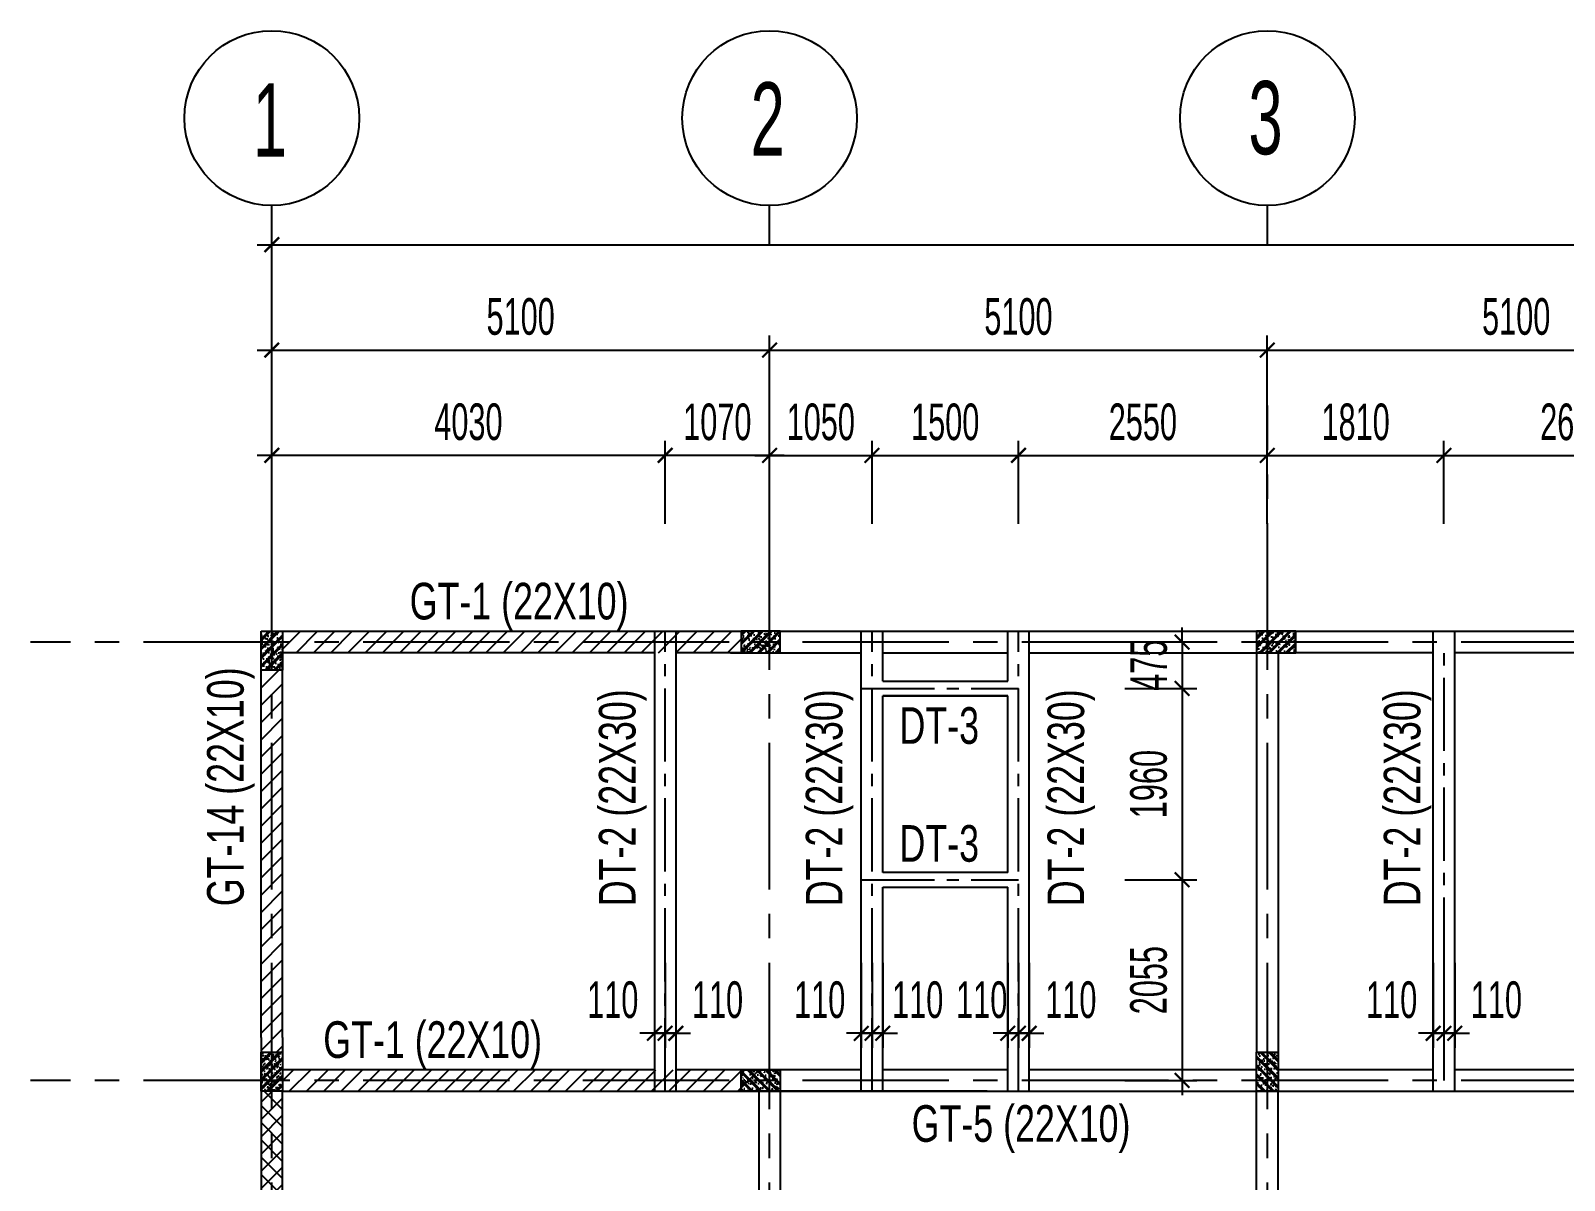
# Model space of a CAD drawing. Header units: millimetres. Extents: x 71 to 1994474, y -338610 to 1053.
# Drawn here: x 1887618 to 1903331, y -309256 to -297484 of the extents above; entities that cross this region are included whole.
import ezdxf
from ezdxf.enums import TextEntityAlignment as Align

# ---------------------------------------------------------------- set-up
doc = ezdxf.new("R2010")
doc.units = ezdxf.units.MM
doc.header["$LTSCALE"] = 1000
doc.header["$MEASUREMENT"] = 0
doc.header["$PDMODE"] = 3
doc.linetypes.add('CENTER2', pattern=[1.125, 0.75, -0.125, 0.125, -0.125])
doc.layers.get('0').update_dxf_attribs({"linetype": 'CONTINUOUS'})
doc.layers.get('Defpoints').update_dxf_attribs({"linetype": 'CONTINUOUS'})
for name, color, linetype in [('CDC.01.AXIS', 160, 'CENTER2'), ('CDC.02.DIM', 1, 'CONTINUOUS'), ('CDC.03.BORDER', 3, 'CONTINUOUS'), ('CDC.05.STEEL', 4, 'CONTINUOUS'), ('CDC.06.TEXT', 2, 'CONTINUOUS'), ('CDC.09.COLUMN', 4, 'CONTINUOUS'), ('CDC.10.HATCH', 163, 'CONTINUOUS'), ('KCS_CHI', 1, 'CONTINUOUS')]:
    doc.layers.add(name, color=color, linetype=linetype)
doc.styles.add('ARIAL', font='arial.ttf', dxfattribs={"width": 0.6})
doc.dimstyles.new('150', dxfattribs={"dimscale": 150, "dimtxt": 2.5, "dimasz": 1, "dimexe": 1, "dimexo": 0, "dimgap": 1, "dimtad": 1, "dimdec": 0, "dimdsep": 46, "dimtxsty": 'ARIAL', "dimblk": 'ARCHTICK', "dimcen": 1, "dimdle": 1, "dimclrd": 1, "dimclre": 1, "dimclrt": 2, "dimadec": 0, "dimazin": 0, "dimtfac": 0.00072, "dimtdec": 0, "dimtix": 1, "dimtmove": 2, "dimatfit": 3, "dimldrblk": 'ARCHTICK', "dimfxl": 1, "dimtolj": 1, "dimarcsym": 0})
pattern_1 = [(140, (-207.67, 121.95), (9.4128202, 107.5890274), [11.25, -123.75]), (85, (-207.67, 121.95), (-112.82882, -20.8127), [9, -99]), (190.4514, (-206.89, 130.92), (-103.4159313, 86.776407), [9.5610285, -105.171317]), (136.1842, (-237.67, 121.95), (24.827852, 160.086157), [16.875, -185.625]), (186.6356, (-235.6, 135.29), (-146.117681, 140.199406), [14.341543, -157.75695]), (81.1842, (-237.67, 121.95), (-146.11779, 140.199292), [13.5, -148.5]), (111, (-230.17, 136.95), (60.3928336, 89.536058), [11.25, -123.75]), (316, (-230.17, 136.95), (54.8309714, 100.7823184), [9, -99]), (161.4514, (-225.14, 144.41), (-48.3795745, 126.0333943), [9.5610285, -105.171317]), (157.5, (-207.673, 121.95), (-44.1561693, -23.3874275), [0, -97.8, 0, -100.5, 0, -99.375]), (94.5, (-207.673, 121.95), (-57.0154783, 42.5026386), [0, -57.3, 0, -95.55, 0, -37.875]), (57.5, (-207.673, 88.5), (3.3832308, 80.0733654), [0, -37.5, 0, -117, 0, -155.25]), (47.5, (-207.67, 73.5), (-15.0157473, 87.4779254), [0, -48.75, 0, -77.7, 0, -110.25]), (45, (-207.673, 121.95), (-45.0780573, 45.0780573), []), (45, (-226.05, 121.95), (-45.0780573, 45.0780573), [])]
pattern_2 = [(45, (4550.63, -459882.05), (-88.388348, 88.388348), [])]

# ---------------------------------------------------------------- blocks, each defined once
blk = doc.blocks.new('_ARCHTICK')
at = {"color": 0, "linetype": 'ByBlock', "const_width": 0.15}
blk.add_lwpolyline([(-0.5, -0.5), (0.5, 0.5)], dxfattribs=at)
blk = doc.blocks.new('*D104')
at = {"layer": 'CDC.02.DIM', "color": 1, "lineweight": -2, "transparency": 16777216}
for p, q in [((1890088, -302392), (1890088, -300605)), ((1895188, -302392), (1895188, -300605)), ((1889938, -300755), (1895338, -300755))]:
    blk.add_line(p, q, dxfattribs=at)
at = {"layer": 'Defpoints', "color": 0, "transparency": 16777216}
for p in [(1895188, -300755), (1890088, -302392), (1895188, -302392)]:
    blk.add_point(p, dxfattribs=at)
at = {"layer": 'CDC.02.DIM', "color": 1, "lineweight": -2, "transparency": 16777216, "xscale": 150, "yscale": 150, "zscale": 150, "rotation": 180}
blk.add_blockref('_ARCHTICK', (1890088, -300755), dxfattribs=at)
at = {"layer": 'CDC.02.DIM', "color": 1, "lineweight": -2, "transparency": 16777216, "xscale": 150, "yscale": 150, "zscale": 150}
blk.add_blockref('_ARCHTICK', (1895188, -300755), dxfattribs=at)
at = {"layer": 'CDC.02.DIM', "color": 2, "transparency": 16777216, "insert": (1892638, -300413), "char_height": 375, "attachment_point": 5, "style": 'ARIAL'}
blk.add_mtext('\\A1;5100', dxfattribs=at)
blk = doc.blocks.new('*D105')
at = {"layer": 'CDC.02.DIM', "color": 1, "lineweight": -2, "transparency": 16777216}
for p, q in [((1895188, -302392), (1895188, -300605)), ((1900288, -302392), (1900288, -300605)), ((1895038, -300755), (1900438, -300755))]:
    blk.add_line(p, q, dxfattribs=at)
at = {"layer": 'Defpoints', "color": 0, "transparency": 16777216}
for p in [(1900288, -300755), (1895188, -302392), (1900288, -302392)]:
    blk.add_point(p, dxfattribs=at)
at = {"layer": 'CDC.02.DIM', "color": 1, "lineweight": -2, "transparency": 16777216, "xscale": 150, "yscale": 150, "zscale": 150, "rotation": 180}
blk.add_blockref('_ARCHTICK', (1895188, -300755), dxfattribs=at)
at = {"layer": 'CDC.02.DIM', "color": 1, "lineweight": -2, "transparency": 16777216, "xscale": 150, "yscale": 150, "zscale": 150}
blk.add_blockref('_ARCHTICK', (1900288, -300755), dxfattribs=at)
at = {"layer": 'CDC.02.DIM', "color": 2, "transparency": 16777216, "insert": (1897738, -300413), "char_height": 375, "attachment_point": 5, "style": 'ARIAL'}
blk.add_mtext('\\A1;5100', dxfattribs=at)
blk = doc.blocks.new('*D106')
at = {"layer": 'CDC.02.DIM', "color": 1, "lineweight": -2, "transparency": 16777216}
for p, q in [((1890088, -302392), (1890088, -299526)), ((1937468, -302392), (1937468, -299526)), ((1889938, -299676), (1937618, -299676))]:
    blk.add_line(p, q, dxfattribs=at)
at = {"layer": 'Defpoints', "color": 0, "transparency": 16777216}
for p in [(1937468, -299676), (1890088, -302392), (1937468, -302392)]:
    blk.add_point(p, dxfattribs=at)
at = {"layer": 'CDC.02.DIM', "color": 1, "lineweight": -2, "transparency": 16777216, "xscale": 150, "yscale": 150, "zscale": 150, "rotation": 180}
blk.add_blockref('_ARCHTICK', (1890088, -299676), dxfattribs=at)
at = {"layer": 'CDC.02.DIM', "color": 1, "lineweight": -2, "transparency": 16777216, "xscale": 150, "yscale": 150, "zscale": 150}
blk.add_blockref('_ARCHTICK', (1937468, -299676), dxfattribs=at)
at = {"layer": 'CDC.02.DIM', "color": 2, "transparency": 16777216, "insert": (1913778, -299334), "char_height": 375, "attachment_point": 5, "style": 'ARIAL'}
blk.add_mtext('\\A1;47380', dxfattribs=at)
blk = doc.blocks.new('*D107')
at = {"layer": 'CDC.02.DIM', "color": 1, "lineweight": -2, "transparency": 16777216}
for p, q in [((1900288, -302392), (1900288, -300605)), ((1905388, -302392), (1905388, -300605)), ((1900138, -300755), (1905538, -300755))]:
    blk.add_line(p, q, dxfattribs=at)
at = {"layer": 'Defpoints', "color": 0, "transparency": 16777216}
for p in [(1905388, -300755), (1900288, -302392), (1905388, -302392)]:
    blk.add_point(p, dxfattribs=at)
at = {"layer": 'CDC.02.DIM', "color": 1, "lineweight": -2, "transparency": 16777216, "xscale": 150, "yscale": 150, "zscale": 150, "rotation": 180}
blk.add_blockref('_ARCHTICK', (1900288, -300755), dxfattribs=at)
at = {"layer": 'CDC.02.DIM', "color": 1, "lineweight": -2, "transparency": 16777216, "xscale": 150, "yscale": 150, "zscale": 150}
blk.add_blockref('_ARCHTICK', (1905388, -300755), dxfattribs=at)
at = {"layer": 'CDC.02.DIM', "color": 2, "transparency": 16777216, "insert": (1902838, -300413), "char_height": 375, "attachment_point": 5, "style": 'ARIAL'}
blk.add_mtext('\\A1;5100', dxfattribs=at)
blk = doc.blocks.new('MB LUOI COT')
at = {"layer": 'CDC.10.HATCH'}
h = blk.add_hatch(dxfattribs=at)
h.set_pattern_fill('1BETONG2-BOP', color=256, scale=15, angle=90, style=0, pattern_type=2)
h.set_pattern_definition(pattern_1)
h.paths.add_polyline_path([(1885428, 345248), (1885648, 345248), (1885648, 344848), (1885428, 344848)])
h = blk.add_hatch(dxfattribs=at)
h.set_pattern_fill('1BETONG2-BOP', color=256, scale=15, angle=90, style=0, pattern_type=2)
h.set_pattern_definition(pattern_1)
h.paths.add_polyline_path([(1890348, 345248), (1890348, 345028), (1890748, 345028), (1890748, 345248)])
h = blk.add_hatch(dxfattribs=at)
h.set_pattern_fill('1BETONG2-BOP', color=256, scale=15, angle=90, style=0, pattern_type=2)
h.set_pattern_definition(pattern_1)
h.paths.add_polyline_path([(1896028, 345028), (1896028, 345248), (1895628, 345248), (1895628, 345028)])
h = blk.add_hatch(dxfattribs=at)
h.set_pattern_fill('1BETONG2-BOP', color=256, scale=15, angle=90, style=0, pattern_type=2)
h.set_pattern_definition(pattern_1)
h.paths.add_polyline_path([(1885648, 340538), (1885428, 340538), (1885428, 340938), (1885648, 340938)])
h = blk.add_hatch(dxfattribs=at)
h.set_pattern_fill('1BETONG2-BOP', color=256, scale=15, style=0, pattern_type=2)
h.set_pattern_definition([(50, (1555212.05, 2236773.18), (107.5890274, -9.4128202), [11.25, -123.75]), (355, (1555212.05, 2236773.18), (-20.8127, 112.82882), [9, -99]), (100.4514, (1555221.02, 2236772.39), (86.776407, 103.4159313), [9.5610285, -105.171317]), (46.1842, (1555212.05, 2236803.18), (160.086157, -24.827852), [16.875, -185.625]), (96.6356, (1555225.4, 2236801.1), (140.199406, 146.117681), [14.341543, -157.75695]), (351.1842, (1555212.05, 2236803.18), (140.199292, 146.11779), [13.5, -148.5]), (21, (1555227.05, 2236795.68), (89.536058, -60.3928336), [11.25, -123.75]), (226, (1555227.05, 2236795.68), (100.7823184, -54.8309714), [9, -99]), (71.4514, (1555234.51, 2236790.64), (126.0333943, 48.3795745), [9.5610285, -105.171317]), (67.5, (1555212.054, 2236773.176), (-23.3874275, 44.1561693), [0, -97.8, 0, -100.5, 0, -99.375]), (4.5, (1555212.054, 2236773.176), (42.5026386, 57.0154783), [0, -57.3, 0, -95.55, 0, -37.875]), (327.5, (1555178.604, 2236773.176), (80.0733654, -3.3832308), [0, -37.5, 0, -117, 0, -155.25]), (317.5, (1555163.604, 2236773.176), (87.4779254, 15.0157473), [0, -48.75, 0, -77.7, 0, -110.25]), (315, (1555212.054, 2236773.176), (45.0780573, 45.0780573), []), (315, (1555212.054, 2236791.55), (45.0780573, 45.0780573), [])])
h.paths.add_polyline_path([(1895628, 340938), (1895848, 340938), (1895848, 340538), (1895628, 340538)])
h = blk.add_hatch(dxfattribs=at)
h.set_pattern_fill('1BETONG2-BOP', color=256, scale=15, angle=180, style=0, pattern_type=2)
h.set_pattern_definition([(230, (2231163.55, -1550197.78), (-107.5890274, 9.4128202), [11.25, -123.75]), (175, (2231163.55, -1550197.78), (20.8127, -112.82882), [9, -99]), (280.4514, (2231154.59, -1550196.99), (-86.776407, -103.4159313), [9.5610285, -105.171317]), (226.1842, (2231163.55, -1550227.78), (-160.086157, 24.827852), [16.875, -185.625]), (276.6356, (2231150.21, -1550225.71), (-140.199406, -146.117681), [14.341543, -157.75695]), (171.1842, (2231163.55, -1550227.78), (-140.199292, -146.11779), [13.5, -148.5]), (201, (2231148.55, -1550220.28), (-89.536058, 60.3928336), [11.25, -123.75]), (46, (2231148.55, -1550220.28), (-100.7823184, 54.8309714), [9, -99]), (251.4514, (2231141.09, -1550215.25), (-126.0333943, -48.3795745), [9.5610285, -105.171317]), (247.5, (2231163.553, -1550197.778), (23.3874275, -44.1561693), [0, -97.8, 0, -100.5, 0, -99.375]), (184.5, (2231163.553, -1550197.78), (-42.5026386, -57.0154783), [0, -57.3, 0, -95.55, 0, -37.875]), (147.5, (2231197.003, -1550197.778), (-80.0733654, 3.3832308), [0, -37.5, 0, -117, 0, -155.25]), (137.5, (2231212, -1550197.78), (-87.4779254, -15.0157473), [0, -48.75, 0, -77.7, 0, -110.25]), (135, (2231163.553, -1550197.78), (-45.0780573, -45.0780573), []), (135, (2231163.553, -1550216.15), (-45.0780573, -45.0780573), [])])
h.paths.add_polyline_path([(1890748, 340758), (1890748, 340538), (1890348, 340538), (1890348, 340758)])
at = {"layer": 'CDC.01.AXIS', "ltscale": 2}
for p, q in [((1885538, 322354), (1885538, 347559)), ((1890638, 322354), (1890638, 347559)), ((1895738, 322354), (1895738, 347559)), ((1935224, 345138), (1883067, 345138)), ((1935224, 340648), (1883067, 340648))]:
    blk.add_line(p, q, dxfattribs=at)
at = {"layer": 'CDC.05.STEEL'}
for points in [[(1885428, 345248), (1885648, 345248), (1885648, 344848), (1885428, 344848)], [(1890348, 345248), (1890348, 345028), (1890748, 345028), (1890748, 345248)], [(1896028, 345028), (1896028, 345248), (1895628, 345248), (1895628, 345028)], [(1885648, 340538), (1885428, 340538), (1885428, 340938), (1885648, 340938)], [(1895628, 340938), (1895848, 340938), (1895848, 340538), (1895628, 340538)], [(1890748, 340758), (1890748, 340538), (1890348, 340538), (1890348, 340758)]]:
    blk.add_lwpolyline(points, close=True, dxfattribs=at)
blk = doc.blocks.new('*D121')
at = {"layer": 'CDC.02.DIM', "color": 1, "lineweight": -2, "transparency": 16777216}
for p, q in [((1895188, -302533), (1895188, -301683)), ((1896238, -302533), (1896238, -301683)), ((1895038, -301833), (1896388, -301833))]:
    blk.add_line(p, q, dxfattribs=at)
at = {"layer": 'Defpoints', "color": 0, "transparency": 16777216}
for p in [(1896238, -301833), (1895188, -302533), (1896238, -302533)]:
    blk.add_point(p, dxfattribs=at)
at = {"layer": 'CDC.02.DIM', "color": 1, "lineweight": -2, "transparency": 16777216, "xscale": 150, "yscale": 150, "zscale": 150, "rotation": 180}
blk.add_blockref('_ARCHTICK', (1895188, -301833), dxfattribs=at)
at = {"layer": 'CDC.02.DIM', "color": 1, "lineweight": -2, "transparency": 16777216, "xscale": 150, "yscale": 150, "zscale": 150}
blk.add_blockref('_ARCHTICK', (1896238, -301833), dxfattribs=at)
at = {"layer": 'CDC.02.DIM', "color": 2, "transparency": 16777216, "insert": (1895713, -301492), "char_height": 375, "attachment_point": 5, "style": 'ARIAL'}
blk.add_mtext('\\A1;1050', dxfattribs=at)
blk = doc.blocks.new('*D122')
at = {"layer": 'CDC.02.DIM', "color": 1, "lineweight": -2, "transparency": 16777216}
for p, q in [((1896238, -302533), (1896238, -301683)), ((1897738, -302533), (1897738, -301683)), ((1896088, -301833), (1897888, -301833))]:
    blk.add_line(p, q, dxfattribs=at)
at = {"layer": 'Defpoints', "color": 0, "transparency": 16777216}
for p in [(1897738, -301833), (1896238, -302533), (1897738, -302533)]:
    blk.add_point(p, dxfattribs=at)
at = {"layer": 'CDC.02.DIM', "color": 1, "lineweight": -2, "transparency": 16777216, "xscale": 150, "yscale": 150, "zscale": 150, "rotation": 180}
blk.add_blockref('_ARCHTICK', (1896238, -301833), dxfattribs=at)
at = {"layer": 'CDC.02.DIM', "color": 1, "lineweight": -2, "transparency": 16777216, "xscale": 150, "yscale": 150, "zscale": 150}
blk.add_blockref('_ARCHTICK', (1897738, -301833), dxfattribs=at)
at = {"layer": 'CDC.02.DIM', "color": 2, "transparency": 16777216, "insert": (1896988, -301492), "char_height": 375, "attachment_point": 5, "style": 'ARIAL'}
blk.add_mtext('\\A1;1500', dxfattribs=at)
blk = doc.blocks.new('*D123')
at = {"layer": 'CDC.02.DIM', "color": 1, "lineweight": -2, "transparency": 16777216}
for p, q in [((1897738, -302533), (1897738, -301683)), ((1900288, -302533), (1900288, -301683)), ((1897588, -301833), (1900438, -301833))]:
    blk.add_line(p, q, dxfattribs=at)
at = {"layer": 'Defpoints', "color": 0, "transparency": 16777216}
for p in [(1900288, -301833), (1897738, -302533), (1900288, -302533)]:
    blk.add_point(p, dxfattribs=at)
at = {"layer": 'CDC.02.DIM', "color": 1, "lineweight": -2, "transparency": 16777216, "xscale": 150, "yscale": 150, "zscale": 150, "rotation": 180}
blk.add_blockref('_ARCHTICK', (1897738, -301833), dxfattribs=at)
at = {"layer": 'CDC.02.DIM', "color": 1, "lineweight": -2, "transparency": 16777216, "xscale": 150, "yscale": 150, "zscale": 150}
blk.add_blockref('_ARCHTICK', (1900288, -301833), dxfattribs=at)
at = {"layer": 'CDC.02.DIM', "color": 2, "transparency": 16777216, "insert": (1899013, -301492), "char_height": 375, "attachment_point": 5, "style": 'ARIAL'}
blk.add_mtext('\\A1;2550', dxfattribs=at)
blk = doc.blocks.new('*D124')
at = {"layer": 'CDC.02.DIM', "color": 1, "lineweight": -2, "transparency": 16777216}
for p, q in [((1900288, -302533), (1900288, -301683)), ((1902098, -302533), (1902098, -301683)), ((1900138, -301833), (1902248, -301833))]:
    blk.add_line(p, q, dxfattribs=at)
at = {"layer": 'Defpoints', "color": 0, "transparency": 16777216}
for p in [(1902098, -301833), (1900288, -302533), (1902098, -302533)]:
    blk.add_point(p, dxfattribs=at)
at = {"layer": 'CDC.02.DIM', "color": 1, "lineweight": -2, "transparency": 16777216, "xscale": 150, "yscale": 150, "zscale": 150, "rotation": 180}
blk.add_blockref('_ARCHTICK', (1900288, -301833), dxfattribs=at)
at = {"layer": 'CDC.02.DIM', "color": 1, "lineweight": -2, "transparency": 16777216, "xscale": 150, "yscale": 150, "zscale": 150}
blk.add_blockref('_ARCHTICK', (1902098, -301833), dxfattribs=at)
at = {"layer": 'CDC.02.DIM', "color": 2, "transparency": 16777216, "insert": (1901193, -301492), "char_height": 375, "attachment_point": 5, "style": 'ARIAL'}
blk.add_mtext('\\A1;1810', dxfattribs=at)
blk = doc.blocks.new('*D125')
at = {"layer": 'CDC.02.DIM', "color": 1, "lineweight": -2, "transparency": 16777216}
for p, q in [((1902098, -302533), (1902098, -301683)), ((1904768, -302533), (1904768, -301683)), ((1901948, -301833), (1904918, -301833))]:
    blk.add_line(p, q, dxfattribs=at)
at = {"layer": 'Defpoints', "color": 0, "transparency": 16777216}
for p in [(1904768, -301833), (1902098, -302533), (1904768, -302533)]:
    blk.add_point(p, dxfattribs=at)
at = {"layer": 'CDC.02.DIM', "color": 1, "lineweight": -2, "transparency": 16777216, "xscale": 150, "yscale": 150, "zscale": 150, "rotation": 180}
blk.add_blockref('_ARCHTICK', (1902098, -301833), dxfattribs=at)
at = {"layer": 'CDC.02.DIM', "color": 1, "lineweight": -2, "transparency": 16777216, "xscale": 150, "yscale": 150, "zscale": 150}
blk.add_blockref('_ARCHTICK', (1904768, -301833), dxfattribs=at)
at = {"layer": 'CDC.02.DIM', "color": 2, "transparency": 16777216, "insert": (1903433, -301492), "char_height": 375, "attachment_point": 5, "style": 'ARIAL'}
blk.add_mtext('\\A1;2670', dxfattribs=at)
blk = doc.blocks.new('*D400')
at = {"layer": 'CDC.02.DIM', "color": 1, "lineweight": -2, "transparency": 16777216}
for p, q in [((1899415, -303744), (1899415, -303594)), ((1898827, -303744), (1899565, -303744)), ((1899415, -303744), (1899415, -304219)), ((1898827, -304219), (1899565, -304219)), ((1899415, -304219), (1899415, -304369))]:
    blk.add_line(p, q, dxfattribs=at)
at = {"layer": 'Defpoints', "color": 0, "transparency": 16777216}
for p in [(1898827, -303744), (1898827, -304219), (1899415, -304219)]:
    blk.add_point(p, dxfattribs=at)
at = {"layer": 'CDC.02.DIM', "color": 1, "lineweight": -2, "transparency": 16777216, "xscale": 150, "yscale": 150, "zscale": 150}
for p, rotation in [((1899415, -303744), 270), ((1899415, -304219), 90)]:
    blk.add_blockref('_ARCHTICK', p, dxfattribs=dict(at, rotation=rotation))
at = {"layer": 'CDC.02.DIM', "color": 2, "transparency": 16777216, "insert": (1899074, -303982), "char_height": 375, "attachment_point": 5, "rotation": 90, "style": 'ARIAL'}
blk.add_mtext('\\A1;475', dxfattribs=at)
blk = doc.blocks.new('*D401')
at = {"layer": 'CDC.02.DIM', "color": 1, "lineweight": -2, "transparency": 16777216}
for p, q in [((1899415, -304069), (1899415, -306329)), ((1898827, -304219), (1899565, -304219)), ((1898827, -306179), (1899565, -306179))]:
    blk.add_line(p, q, dxfattribs=at)
at = {"layer": 'Defpoints', "color": 0, "transparency": 16777216}
for p in [(1898827, -304219), (1898827, -306179), (1899415, -306179)]:
    blk.add_point(p, dxfattribs=at)
at = {"layer": 'CDC.02.DIM', "color": 1, "lineweight": -2, "transparency": 16777216, "xscale": 150, "yscale": 150, "zscale": 150}
for p, rotation in [((1899415, -304219), 90), ((1899415, -306179), 270)]:
    blk.add_blockref('_ARCHTICK', p, dxfattribs=dict(at, rotation=rotation))
at = {"layer": 'CDC.02.DIM', "color": 2, "transparency": 16777216, "insert": (1899073, -305199), "char_height": 375, "attachment_point": 5, "rotation": 90, "style": 'ARIAL'}
blk.add_mtext('\\A1;1960', dxfattribs=at)
blk = doc.blocks.new('*D402')
at = {"layer": 'CDC.02.DIM', "color": 1, "lineweight": -2, "transparency": 16777216}
for p, q in [((1899415, -306029), (1899415, -308384)), ((1898827, -306179), (1899565, -306179)), ((1898827, -308234), (1899565, -308234))]:
    blk.add_line(p, q, dxfattribs=at)
at = {"layer": 'Defpoints', "color": 0, "transparency": 16777216}
for p in [(1898827, -306179), (1898827, -308234), (1899415, -308234)]:
    blk.add_point(p, dxfattribs=at)
at = {"layer": 'CDC.02.DIM', "color": 1, "lineweight": -2, "transparency": 16777216, "xscale": 150, "yscale": 150, "zscale": 150}
for p, rotation in [((1899415, -306179), 90), ((1899415, -308234), 270)]:
    blk.add_blockref('_ARCHTICK', p, dxfattribs=dict(at, rotation=rotation))
at = {"layer": 'CDC.02.DIM', "color": 2, "transparency": 16777216, "insert": (1899073, -307207), "char_height": 375, "attachment_point": 5, "rotation": 90, "style": 'ARIAL'}
blk.add_mtext('\\A1;2055', dxfattribs=at)
blk = doc.blocks.new('*D497')
at = {"layer": 'CDC.02.DIM', "color": 1, "lineweight": -2, "transparency": 16777216}
for p, q in [((1894118, -302533), (1894118, -301683)), ((1895188, -302533), (1895188, -301683)), ((1895338, -301833), (1893968, -301833))]:
    blk.add_line(p, q, dxfattribs=at)
at = {"layer": 'Defpoints', "color": 0, "transparency": 16777216}
for p in [(1894118, -301833), (1894118, -302533), (1895188, -302533)]:
    blk.add_point(p, dxfattribs=at)
at = {"layer": 'CDC.02.DIM', "color": 1, "lineweight": -2, "transparency": 16777216, "xscale": 150, "yscale": 150, "zscale": 150, "rotation": 180}
blk.add_blockref('_ARCHTICK', (1894118, -301833), dxfattribs=at)
at = {"layer": 'CDC.02.DIM', "color": 1, "lineweight": -2, "transparency": 16777216, "xscale": 150, "yscale": 150, "zscale": 150}
blk.add_blockref('_ARCHTICK', (1895188, -301833), dxfattribs=at)
at = {"layer": 'CDC.02.DIM', "color": 2, "transparency": 16777216, "insert": (1894653, -301492), "char_height": 375, "attachment_point": 5, "style": 'ARIAL'}
blk.add_mtext('\\A1;1070', dxfattribs=at)
blk = doc.blocks.new('*D498')
at = {"layer": 'CDC.02.DIM', "color": 1, "lineweight": -2, "transparency": 16777216}
for p, q in [((1890088, -302533), (1890088, -301683)), ((1894118, -302533), (1894118, -301683)), ((1894268, -301833), (1889938, -301833))]:
    blk.add_line(p, q, dxfattribs=at)
at = {"layer": 'Defpoints', "color": 0, "transparency": 16777216}
for p in [(1890088, -301833), (1890088, -302533), (1894118, -302533)]:
    blk.add_point(p, dxfattribs=at)
at = {"layer": 'CDC.02.DIM', "color": 1, "lineweight": -2, "transparency": 16777216, "xscale": 150, "yscale": 150, "zscale": 150, "rotation": 180}
blk.add_blockref('_ARCHTICK', (1890088, -301833), dxfattribs=at)
at = {"layer": 'CDC.02.DIM', "color": 1, "lineweight": -2, "transparency": 16777216, "xscale": 150, "yscale": 150, "zscale": 150}
blk.add_blockref('_ARCHTICK', (1894118, -301833), dxfattribs=at)
at = {"layer": 'CDC.02.DIM', "color": 2, "transparency": 16777216, "insert": (1892103, -301491), "char_height": 375, "attachment_point": 5, "style": 'ARIAL'}
blk.add_mtext('\\A1;4030', dxfattribs=at)
blk = doc.blocks.new('*D523')
at = {"layer": 'CDC.02.DIM', "color": 1, "lineweight": -2, "transparency": 16777216}
for p, q in [((1901988, -307028), (1901988, -307901)), ((1902098, -307028), (1902098, -307901)), ((1901988, -307751), (1901838, -307751)), ((1901988, -307751), (1902098, -307751)), ((1902098, -307751), (1902248, -307751))]:
    blk.add_line(p, q, dxfattribs=at)
at = {"layer": 'Defpoints', "color": 0, "transparency": 16777216}
for p in [(1901988, -307028), (1902098, -307028), (1902098, -307751)]:
    blk.add_point(p, dxfattribs=at)
at = {"layer": 'CDC.02.DIM', "color": 1, "lineweight": -2, "transparency": 16777216, "xscale": 150, "yscale": 150, "zscale": 150}
blk.add_blockref('_ARCHTICK', (1901988, -307751), dxfattribs=at)
at = {"layer": 'CDC.02.DIM', "color": 1, "lineweight": -2, "transparency": 16777216, "xscale": 150, "yscale": 150, "zscale": 150, "rotation": 180}
blk.add_blockref('_ARCHTICK', (1902098, -307751), dxfattribs=at)
at = {"layer": 'CDC.02.DIM', "color": 2, "transparency": 16777216, "insert": (1901562, -307409), "char_height": 375, "attachment_point": 5, "style": 'ARIAL'}
blk.add_mtext('\\A1;110', dxfattribs=at)
blk = doc.blocks.new('*D524')
at = {"layer": 'CDC.02.DIM', "color": 1, "lineweight": -2, "transparency": 16777216}
for p, q in [((1902098, -307028), (1902098, -307901)), ((1902208, -307028), (1902208, -307901)), ((1902098, -307751), (1901948, -307751)), ((1902208, -307751), (1902098, -307751)), ((1902208, -307751), (1902358, -307751))]:
    blk.add_line(p, q, dxfattribs=at)
at = {"layer": 'Defpoints', "color": 0, "transparency": 16777216}
for p in [(1902098, -307028), (1902208, -307028), (1902098, -307751)]:
    blk.add_point(p, dxfattribs=at)
at = {"layer": 'CDC.02.DIM', "color": 1, "lineweight": -2, "transparency": 16777216, "xscale": 150, "yscale": 150, "zscale": 150}
blk.add_blockref('_ARCHTICK', (1902098, -307751), dxfattribs=at)
at = {"layer": 'CDC.02.DIM', "color": 1, "lineweight": -2, "transparency": 16777216, "xscale": 150, "yscale": 150, "zscale": 150, "rotation": 180}
blk.add_blockref('_ARCHTICK', (1902208, -307751), dxfattribs=at)
at = {"layer": 'CDC.02.DIM', "color": 2, "transparency": 16777216, "insert": (1902635, -307409), "char_height": 375, "attachment_point": 5, "style": 'ARIAL'}
blk.add_mtext('\\A1;110', dxfattribs=at)
blk = doc.blocks.new('*D525')
at = {"layer": 'CDC.02.DIM', "color": 1, "lineweight": -2, "transparency": 16777216}
for p, q in [((1897628, -307028), (1897628, -307901)), ((1897738, -307028), (1897738, -307901)), ((1897628, -307751), (1897478, -307751)), ((1897628, -307751), (1897738, -307751)), ((1897738, -307751), (1897888, -307751))]:
    blk.add_line(p, q, dxfattribs=at)
at = {"layer": 'Defpoints', "color": 0, "transparency": 16777216}
for p in [(1897628, -307028), (1897738, -307028), (1897738, -307751)]:
    blk.add_point(p, dxfattribs=at)
at = {"layer": 'CDC.02.DIM', "color": 1, "lineweight": -2, "transparency": 16777216, "xscale": 150, "yscale": 150, "zscale": 150}
blk.add_blockref('_ARCHTICK', (1897628, -307751), dxfattribs=at)
at = {"layer": 'CDC.02.DIM', "color": 1, "lineweight": -2, "transparency": 16777216, "xscale": 150, "yscale": 150, "zscale": 150, "rotation": 180}
blk.add_blockref('_ARCHTICK', (1897738, -307751), dxfattribs=at)
at = {"layer": 'CDC.02.DIM', "color": 2, "transparency": 16777216, "insert": (1897362, -307409), "char_height": 375, "attachment_point": 5, "style": 'ARIAL'}
blk.add_mtext('\\A1;110', dxfattribs=at)
blk = doc.blocks.new('*D526')
at = {"layer": 'CDC.02.DIM', "color": 1, "lineweight": -2, "transparency": 16777216}
for p, q in [((1897738, -307028), (1897738, -307901)), ((1897848, -307028), (1897848, -307901)), ((1897738, -307751), (1897588, -307751)), ((1897848, -307751), (1897738, -307751)), ((1897848, -307751), (1897998, -307751))]:
    blk.add_line(p, q, dxfattribs=at)
at = {"layer": 'Defpoints', "color": 0, "transparency": 16777216}
for p in [(1897738, -307028), (1897848, -307028), (1897738, -307751)]:
    blk.add_point(p, dxfattribs=at)
at = {"layer": 'CDC.02.DIM', "color": 1, "lineweight": -2, "transparency": 16777216, "xscale": 150, "yscale": 150, "zscale": 150}
blk.add_blockref('_ARCHTICK', (1897738, -307751), dxfattribs=at)
at = {"layer": 'CDC.02.DIM', "color": 1, "lineweight": -2, "transparency": 16777216, "xscale": 150, "yscale": 150, "zscale": 150, "rotation": 180}
blk.add_blockref('_ARCHTICK', (1897848, -307751), dxfattribs=at)
at = {"layer": 'CDC.02.DIM', "color": 2, "transparency": 16777216, "insert": (1898275, -307409), "char_height": 375, "attachment_point": 5, "style": 'ARIAL'}
blk.add_mtext('\\A1;110', dxfattribs=at)
blk = doc.blocks.new('*D527')
at = {"layer": 'CDC.02.DIM', "color": 1, "lineweight": -2, "transparency": 16777216}
for p, q in [((1896128, -307028), (1896128, -307901)), ((1896238, -307028), (1896238, -307901)), ((1896128, -307751), (1895978, -307751)), ((1896128, -307751), (1896238, -307751)), ((1896238, -307751), (1896388, -307751))]:
    blk.add_line(p, q, dxfattribs=at)
at = {"layer": 'Defpoints', "color": 0, "transparency": 16777216}
for p in [(1896128, -307028), (1896238, -307028), (1896238, -307751)]:
    blk.add_point(p, dxfattribs=at)
at = {"layer": 'CDC.02.DIM', "color": 1, "lineweight": -2, "transparency": 16777216, "xscale": 150, "yscale": 150, "zscale": 150}
blk.add_blockref('_ARCHTICK', (1896128, -307751), dxfattribs=at)
at = {"layer": 'CDC.02.DIM', "color": 1, "lineweight": -2, "transparency": 16777216, "xscale": 150, "yscale": 150, "zscale": 150, "rotation": 180}
blk.add_blockref('_ARCHTICK', (1896238, -307751), dxfattribs=at)
at = {"layer": 'CDC.02.DIM', "color": 2, "transparency": 16777216, "insert": (1895702, -307409), "char_height": 375, "attachment_point": 5, "style": 'ARIAL'}
blk.add_mtext('\\A1;110', dxfattribs=at)
blk = doc.blocks.new('*D528')
at = {"layer": 'CDC.02.DIM', "color": 1, "lineweight": -2, "transparency": 16777216}
for p, q in [((1896238, -307028), (1896238, -307901)), ((1896348, -307028), (1896348, -307901)), ((1896238, -307751), (1896088, -307751)), ((1896348, -307751), (1896238, -307751)), ((1896348, -307751), (1896498, -307751))]:
    blk.add_line(p, q, dxfattribs=at)
at = {"layer": 'Defpoints', "color": 0, "transparency": 16777216}
for p in [(1896238, -307028), (1896348, -307028), (1896238, -307751)]:
    blk.add_point(p, dxfattribs=at)
at = {"layer": 'CDC.02.DIM', "color": 1, "lineweight": -2, "transparency": 16777216, "xscale": 150, "yscale": 150, "zscale": 150}
blk.add_blockref('_ARCHTICK', (1896238, -307751), dxfattribs=at)
at = {"layer": 'CDC.02.DIM', "color": 1, "lineweight": -2, "transparency": 16777216, "xscale": 150, "yscale": 150, "zscale": 150, "rotation": 180}
blk.add_blockref('_ARCHTICK', (1896348, -307751), dxfattribs=at)
at = {"layer": 'CDC.02.DIM', "color": 2, "transparency": 16777216, "insert": (1896706, -307409), "char_height": 375, "attachment_point": 5, "style": 'ARIAL'}
blk.add_mtext('\\A1;110', dxfattribs=at)
blk = doc.blocks.new('*D529')
at = {"layer": 'CDC.02.DIM', "color": 1, "lineweight": -2, "transparency": 16777216}
for p, q in [((1894008, -307028), (1894008, -307901)), ((1894118, -307028), (1894118, -307901)), ((1894008, -307751), (1893858, -307751)), ((1894008, -307751), (1894118, -307751)), ((1894118, -307751), (1894268, -307751))]:
    blk.add_line(p, q, dxfattribs=at)
at = {"layer": 'Defpoints', "color": 0, "transparency": 16777216}
for p in [(1894008, -307028), (1894118, -307028), (1894118, -307751)]:
    blk.add_point(p, dxfattribs=at)
at = {"layer": 'CDC.02.DIM', "color": 1, "lineweight": -2, "transparency": 16777216, "xscale": 150, "yscale": 150, "zscale": 150}
blk.add_blockref('_ARCHTICK', (1894008, -307751), dxfattribs=at)
at = {"layer": 'CDC.02.DIM', "color": 1, "lineweight": -2, "transparency": 16777216, "xscale": 150, "yscale": 150, "zscale": 150, "rotation": 180}
blk.add_blockref('_ARCHTICK', (1894118, -307751), dxfattribs=at)
at = {"layer": 'CDC.02.DIM', "color": 2, "transparency": 16777216, "insert": (1893582, -307409), "char_height": 375, "attachment_point": 5, "style": 'ARIAL'}
blk.add_mtext('\\A1;110', dxfattribs=at)
blk = doc.blocks.new('*D530')
at = {"layer": 'CDC.02.DIM', "color": 1, "lineweight": -2, "transparency": 16777216}
for p, q in [((1894118, -307028), (1894118, -307901)), ((1894228, -307028), (1894228, -307901)), ((1894118, -307751), (1893968, -307751)), ((1894228, -307751), (1894118, -307751)), ((1894228, -307751), (1894378, -307751))]:
    blk.add_line(p, q, dxfattribs=at)
at = {"layer": 'Defpoints', "color": 0, "transparency": 16777216}
for p in [(1894118, -307028), (1894228, -307028), (1894118, -307751)]:
    blk.add_point(p, dxfattribs=at)
at = {"layer": 'CDC.02.DIM', "color": 1, "lineweight": -2, "transparency": 16777216, "xscale": 150, "yscale": 150, "zscale": 150}
blk.add_blockref('_ARCHTICK', (1894118, -307751), dxfattribs=at)
at = {"layer": 'CDC.02.DIM', "color": 1, "lineweight": -2, "transparency": 16777216, "xscale": 150, "yscale": 150, "zscale": 150, "rotation": 180}
blk.add_blockref('_ARCHTICK', (1894228, -307751), dxfattribs=at)
at = {"layer": 'CDC.02.DIM', "color": 2, "transparency": 16777216, "insert": (1894655, -307409), "char_height": 375, "attachment_point": 5, "style": 'ARIAL'}
blk.add_mtext('\\A1;110', dxfattribs=at)

msp = doc.modelspace()

# ---------------------------------------------------------------- hatches: boundary and pattern name
at = {"layer": 'CDC.10.HATCH'}
h = msp.add_hatch(dxfattribs=at)
h.set_pattern_fill('ANSI31', color=256, scale=1000, style=0)
h.set_pattern_definition(pattern_2)
h.paths.add_polyline_path([(1894898.4, -303634.4), (1894788.4, -303634.4), (1890198.4, -303634.4), (1890198.4, -303744.4), (1894898.4, -303744.4)])
h.paths.add_polyline_path([(1894898.4, -303744.4), (1890198.4, -303744.4), (1890198.4, -303854.4), (1894898.4, -303854.4)])
h = msp.add_hatch(dxfattribs=at)
h.set_pattern_fill('ANSI31', color=256, scale=1000, style=0)
h.set_pattern_definition(pattern_2)
h.paths.add_polyline_path([(1890088.4, -304034.4), (1889978.4, -304034.4), (1889978.4, -307794.4), (1889978.4, -307944.4), (1890088.4, -307944.4)])
h.paths.add_polyline_path([(1890198.4, -304034.4), (1890088.4, -304034.4), (1890088.4, -307944.4), (1890198.4, -307944.4), (1890198.4, -307794.4)])
h = msp.add_hatch(dxfattribs=at)
h.set_pattern_fill('ANSI31', color=256, scale=1000, style=0)
h.set_pattern_definition(pattern_2)
h.paths.add_polyline_path([(1895078.4, -308124.4), (1890198.4, -308124.4), (1890198.4, -308134.4), (1890198.4, -308234.4), (1895078.4, -308234.4)])
h.paths.add_polyline_path([(1895078.4, -308234.4), (1890198.4, -308234.4), (1890198.4, -308344.4), (1895078.4, -308344.4)])
h = msp.add_hatch(dxfattribs=at)
h.set_pattern_fill('ANSI37', color=256, scale=1000, style=0)
h.set_pattern_definition([(45, (4550.63, -459882.05), (-88.388348, 88.388348), []), (135, (4550.63, -459882.05), (-88.388348, -88.388348), [])])
h.paths.add_polyline_path([(1890198.4, -308344.4), (1890088.4, -308344.4), (1890088.4, -312624.4), (1890198.4, -312624.4), (1890198.4, -311984.3)])
h.paths.add_polyline_path([(1890088.4, -308344.4), (1889978.4, -308344.4), (1889978.4, -311984.3), (1889978.4, -312624.4), (1890088.4, -312624.4)])

# ---------------------------------------------------------------- linework, layer by layer
at = {"layer": 'CDC.01.AXIS'}
for p, q in [((1896128.4, -304219.4), (1897738.4, -304219.4)), ((1896128.4, -306179.4), (1897738.4, -306179.4))]:
    msp.add_line(p, q, dxfattribs=at)
for points in [[(1894118.4, -308344.4), (1894118.4, -303634.4)], [(1896238.4, -308344.4), (1896238.4, -303634.4)], [(1897738.4, -308344.4), (1897738.4, -303634.4)], [(1902098.4, -308234.4), (1902098.4, -303744.4)]]:
    msp.add_lwpolyline(points, dxfattribs=at)
at = {"layer": 'CDC.03.BORDER'}
for p, q in [((1890198.4, -303634.4), (1894898.4, -303634.4)), ((1894008.4, -303634.4), (1894008.4, -308344.4)), ((1894228.4, -303634.4), (1894228.4, -308344.4)), ((1894898.4, -303634.4), (1894898.4, -303854.4)), ((1895298.4, -303634.4), (1900578.4, -303634.4)), ((1896128.4, -308344.4), (1896128.4, -303634.4)), ((1896348.4, -304144.4), (1896348.4, -303634.4)), ((1897848.4, -308344.4), (1897848.4, -303634.4)), ((1900578.4, -303634.4), (1937578.4, -303634.4)), ((1900578.4, -303854.4), (1900578.4, -303634.4)), ((1901988.4, -308344.4), (1901988.4, -303634.4)), ((1902208.4, -308344.4), (1902208.4, -303634.4)), ((1889978.4, -307794.4), (1889978.4, -303854.4)), ((1890198.4, -307794.4), (1890198.4, -303854.4)), ((1894008.4, -303854.4), (1890198.4, -303854.4)), ((1894898.4, -303854.4), (1894228.4, -303854.4)), ((1894788.4, -303854.4), (1895298.4, -303854.4)), ((1895298.4, -303854.4), (1896128.4, -303854.4)), ((1896348.4, -303854.4), (1897628.4, -303854.4)), ((1897848.4, -303854.4), (1900178.4, -303854.4)), ((1900178.4, -303854.4), (1900178.4, -307944.4)), ((1900398.4, -303854.4), (1900398.4, -307944.4)), ((1901988.4, -303854.4), (1900578.4, -303854.4)), ((1904658.4, -303854.4), (1902208.4, -303854.4)), ((1896348.4, -304144.4), (1897628.4, -304144.4)), ((1897628.4, -304294.4), (1896348.4, -304294.4)), ((1896348.4, -304294.4), (1897628.4, -304294.4)), ((1896348.4, -306104.4), (1896348.4, -304294.4)), ((1896348.4, -306104.4), (1896348.4, -305744.4)), ((1897628.4, -306104.4), (1897628.4, -305744.4)), ((1897628.4, -306104.4), (1896348.4, -306104.4)), ((1896348.4, -306254.4), (1897628.4, -306254.4)), ((1896348.4, -308344.4), (1896348.4, -306254.4)), ((1897628.4, -308344.4), (1897628.4, -306254.4)), ((1889978.4, -307794.4), (1889978.4, -311984.3)), ((1890198.4, -307794.4), (1890198.4, -308134.4)), ((1894008.4, -308124.4), (1890198.4, -308124.4)), ((1896128.4, -308124.4), (1894228.4, -308124.4)), ((1896128.4, -308124.4), (1895298.4, -308124.4)), ((1897198.4, -308124.4), (1896348.4, -308124.4)), ((1897628.4, -308124.4), (1896348.4, -308124.4)), ((1900178.4, -308124.4), (1897848.4, -308124.4)), ((1901988.4, -308124.4), (1900398.4, -308124.4)), ((1904658.4, -308124.4), (1902208.4, -308124.4)), ((1890198.4, -308344.4), (1897418.4, -308344.4)), ((1890198.4, -311984.3), (1890198.4, -308344.4)), ((1895078.4, -308344.4), (1895078.4, -321614.4)), ((1897418.4, -308344.4), (1895298.4, -308344.4)), ((1895298.4, -308344.4), (1895298.4, -319259.4)), ((1897418.4, -308344.4), (1905498.4, -308344.4)), ((1900178.4, -317124.4), (1900178.4, -308344.4)), ((1900398.4, -308344.4), (1900178.4, -308344.4)), ((1900398.4, -317124.4), (1900398.4, -308344.4))]:
    msp.add_line(p, q, dxfattribs=at)
for points in [[(1897628.4, -304144.4), (1897628.4, -303634.4)], [(1897628.4, -305744.4), (1897628.4, -304294.4)]]:
    msp.add_lwpolyline(points, dxfattribs=at)
at = {"layer": 'KCS_CHI'}
for p, q in [((1890088.4, -299675.9), (1890088.4, -299273.9)), ((1895188.4, -299675.9), (1895188.4, -299273.9)), ((1900288.4, -299675.9), (1900288.4, -299273.9))]:
    msp.add_line(p, q, dxfattribs=at)
for centre in [(1890088.4, -298379.1), (1895188.4, -298379.1), (1900288.4, -298379.1)]:
    msp.add_circle(centre, 894.9, dxfattribs=at)

# ---------------------------------------------------------------- block references
at = {"layer": 'CDC.09.COLUMN'}
msp.add_blockref('MB LUOI COT', (4550.6, -648882.1), dxfattribs=at)

# ---------------------------------------------------------------- texts
at = {"layer": 'CDC.06.TEXT', "style": 'ARIAL', "width": 0.6}
for s, p in [('1', (1889895, -298773.1)), ('2', (1894995, -298762.8)), ('3', (1900095, -298749.5))]:
    msp.add_text(s, height=750, dxfattribs=at).set_placement(p)
at = {"layer": 'CDC.06.TEXT', "style": 'ARIAL', "width": 0.7}
for s, p in [('GT-1 (22X10)', (1892622.2, -303325.4)), ('DT-3', (1896927.3, -304599.2)), ('DT-3', (1896927.3, -305806.4)), ('GT-1 (22X10)', (1891736.6, -307815.4)), ('GT-5 (22X10)', (1897765, -308674.7))]:
    msp.add_text(s, height=375, dxfattribs=at).set_placement(p, align=Align.MIDDLE_CENTER)
for s, p in [('GT-14 (22X10)', (1889612.9, -305226.8)), ('DT-2 (22X30)', (1893627.4, -305339)), ('DT-2 (22X30)', (1895747.4, -305339)), ('DT-2 (22X30)', (1898223.6, -305339)), ('DT-2 (22X30)', (1901668.9, -305339))]:
    msp.add_text(s, height=375, rotation=90, dxfattribs=at).set_placement(p, align=Align.MIDDLE_CENTER)

# ---------------------------------------------------------------- dimensions: what is measured, and where the dimension line sits
at = {"layer": 'CDC.02.DIM'}
for base, p1, p2, picture, middle in [((1937468.4, -299675.9), (1890088.4, -302391.5), (1937468.4, -302391.5), '*D106', (1913778.4, -299334.3)), ((1895188.4, -300754.5), (1890088.4, -302391.5), (1895188.4, -302391.5), '*D104', (1892638.4, -300413)), ((1900288.4, -300754.5), (1895188.4, -302391.5), (1900288.4, -302391.5), '*D105', (1897738.4, -300413)), ((1905388.4, -300754.5), (1900288.4, -302391.5), (1905388.4, -302391.5), '*D107', (1902838.4, -300413)), ((1890088.4, -301833.1), (1894118.4, -302533), (1890088.4, -302533), '*D498', (1892103.4, -301491.5)), ((1894118.4, -301833.1), (1895188.4, -302533), (1894118.4, -302533), '*D497', (1894653.4, -301491.6)), ((1896238.4, -301833.1), (1895188.4, -302533), (1896238.4, -302533), '*D121', (1895713.4, -301491.6)), ((1897738.4, -301833.1), (1896238.4, -302533), (1897738.4, -302533), '*D122', (1896988.4, -301491.6)), ((1900288.4, -301833.1), (1897738.4, -302533), (1900288.4, -302533), '*D123', (1899013.4, -301491.6)), ((1902098.4, -301833.1), (1900288.4, -302533), (1902098.4, -302533), '*D124', (1901193.4, -301491.6)), ((1904768.4, -301833.1), (1902098.4, -302533), (1904768.4, -302533), '*D125', (1903433.4, -301491.6))]:
    dim = msp.add_linear_dim(base=base, p1=p1, p2=p2, dimstyle='150', dxfattribs=at)
    dim.commit()
    dim.dimension.update_dxf_attribs({"geometry": picture, "text_midpoint": middle})
for base, p1, p2, picture, middle in [((1899414.7, -304219.4), (1898827, -303744.4), (1898827, -304219.4), '*D400', (1899074, -303981.9)), ((1899414.7, -306179.4), (1898827, -304219.4), (1898827, -306179.4), '*D401', (1899073.2, -305199.4)), ((1899414.7, -308234.4), (1898827, -306179.4), (1898827, -308234.4), '*D402', (1899073.2, -307206.9))]:
    dim = msp.add_linear_dim(base=base, p1=p1, p2=p2, angle=90, dimstyle='150', dxfattribs=at)
    dim.commit()
    dim.dimension.update_dxf_attribs({"geometry": picture, "text_midpoint": middle})
for base, p1, p2, picture, middle in [((1894118.4, -307750.7), (1894008.4, -307028.2), (1894118.4, -307028.2), '*D529', (1893581.5, -307409.3)), ((1896238.4, -307750.7), (1896128.4, -307028.2), (1896238.4, -307028.2), '*D527', (1895701.5, -307409.3)), ((1897738.4, -307750.7), (1897628.4, -307028.2), (1897738.4, -307028.2), '*D525', (1897361.6, -307409.3)), ((1902098.4, -307750.7), (1901988.4, -307028.2), (1902098.4, -307028.2), '*D523', (1901561.5, -307409.3))]:
    dim = msp.add_linear_dim(base=base, p1=p1, p2=p2, dimstyle='150', dxfattribs=at)
    dim.commit()
    dim.dimension.update_dxf_attribs({"geometry": picture, "text_midpoint": middle, "dimtype": 160})
for base, p1, p2, picture, middle in [((1894118.4, -307750.7), (1894228.4, -307028.2), (1894118.4, -307028.2), '*D530', (1894655.4, -307409.3)), ((1896238.4, -307750.7), (1896348.4, -307028.2), (1896238.4, -307028.2), '*D528', (1896706.2, -307409.3)), ((1897738.4, -307750.7), (1897848.4, -307028.2), (1897738.4, -307028.2), '*D526', (1898275.4, -307409.3)), ((1902098.4, -307750.7), (1902208.4, -307028.2), (1902098.4, -307028.2), '*D524', (1902635.4, -307409.3))]:
    dim = msp.add_linear_dim(base=base, p1=p1, p2=p2, angle=180, dimstyle='150', dxfattribs=at)
    dim.commit()
    dim.dimension.update_dxf_attribs({"geometry": picture, "text_midpoint": middle, "dimtype": 160})

doc.saveas('drawing.dxf')
